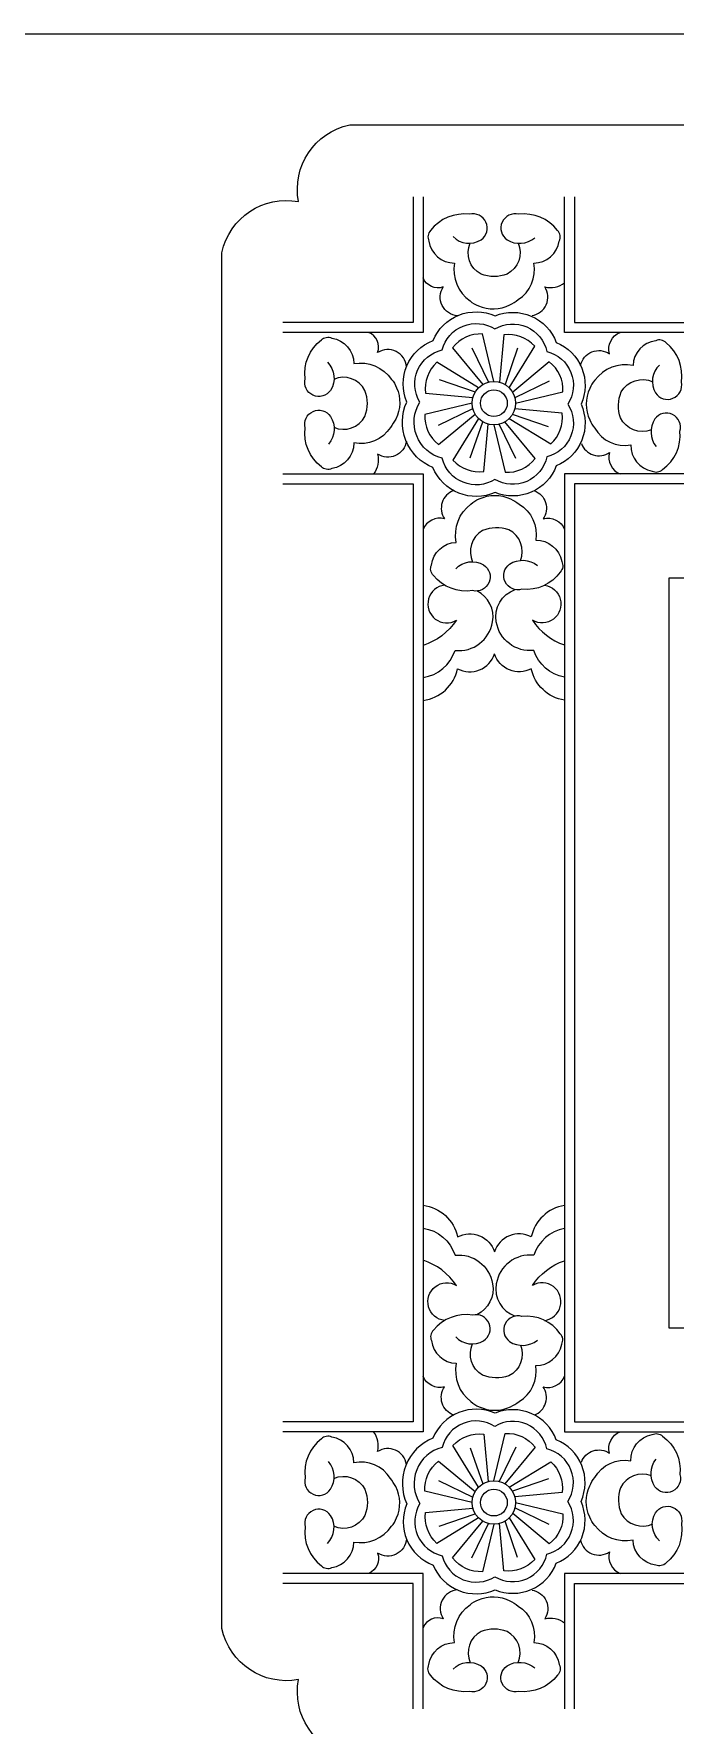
# Model space of a CAD drawing. Extents: x -66030 to 95157, y -13132 to 45879.
# Drawn here: x -46418 to -45648, y 5979 to 8010 of the extents above; entities that cross this region are included whole.
import ezdxf

# ---------------------------------------------------------------- set-up
doc = ezdxf.new("R2010")
doc.units = 0
doc.header["$LTSCALE"] = 100
doc.header["$MEASUREMENT"] = 0
for name, color, linetype in [('3', 11, 'CONTINUOUS'), ('4', 121, 'CONTINUOUS'), ('TEXT', 105, 'CONTINUOUS')]:
    doc.layers.add(name, color=color, linetype=linetype)

msp = doc.modelspace()

# ---------------------------------------------------------------- linework, layer by layer
at = {"layer": '3', "color": 2}
msp.add_line((-66009.4, 8010), (95156.9, 8010), dxfattribs=at)
at = {"layer": '4'}
for p, q in [((-45892.5, 7633.1), (-45872.3, 7591.9)), ((-45837.6, 7632.4), (-45852.5, 7589)), ((-45931.8, 7594.9), (-45888.3, 7580)), ((-45799.3, 7593.1), (-45840.6, 7572.9)), ((-45932.5, 7540), (-45891.3, 7560.2)), ((-45894.2, 7500.7), (-45879.3, 7544.1)), ((-45839.4, 7500), (-45859.5, 7541.2)), ((-45800.1, 7538.2), (-45843.5, 7553.1)), ((-45894.2, 6312.4), (-45879.3, 6269)), ((-45839.4, 6313.1), (-45859.5, 6271.9)), ((-45932.5, 6273.1), (-45891.3, 6252.9)), ((-45800.1, 6274.9), (-45843.5, 6260)), ((-45799.3, 6220), (-45840.6, 6240.2)), ((-45931.8, 6218.2), (-45888.3, 6233.1)), ((-45892.5, 6180), (-45872.3, 6221.2)), ((-45837.6, 6180.7), (-45852.5, 6224.1))]:
    msp.add_line(p, q, dxfattribs=at)
for points in [[(-46192.5, 7747.1, -0.410539), (-46100.5, 7808.5, -0.410539), (-46039.1, 7900.6), (-44402.9, 7900.6, -0.410539), (-44341.5, 7808.5, -0.410539), (-44249.5, 7747.1), (-44249.5, 6095.5, -0.410539), (-44341.5, 6034.1, -0.410539), (-44402.9, 5942), (-46039.1, 5942, -0.410539), (-46100.5, 6034.1, -0.410539), (-46192.5, 6095.5)], [(-45970.5, 7567.9, -0.423982), (-45939, 7641.7, -0.420661), (-45864.5, 7671.3, -0.423641), (-45791, 7639.5, -0.425198), (-45761.2, 7565.3, -0.425198), (-45791, 7491.2, -0.423641), (-45864.5, 7459.3, -0.421993), (-45939.1, 7489.2, -0.425642)], [(-45970.5, 6245.1, 0.423982), (-45939, 6171.4, 0.420661), (-45864.5, 6141.8, 0.423641), (-45791, 6173.6, 0.425198), (-45761.2, 6247.8, 0.425198), (-45791, 6321.9, 0.423641), (-45864.5, 6353.8, 0.421993), (-45939.1, 6323.9, 0.425642)]]:
    msp.add_lwpolyline(points, format="xyb", close=True, dxfattribs=at)
for points in [[(-45962.9, 7814.2), (-45962.9, 7663.5), (-46119.3, 7663.5)], [(-45768.9, 7814.2), (-45768.9, 7663.5), (-44642.9, 7663.5), (-44642.9, 7814.2)], [(-46119.3, 7469.5), (-45962.9, 7469.5), (-45962.9, 6343.5), (-46119.3, 6343.5)], [(-45962.9, 5998.9), (-45962.9, 6149.5), (-46119.3, 6149.5)], [(-45768.9, 5998.9), (-45768.9, 6149.5), (-44642.9, 6149.5), (-44642.9, 5998.9)]]:
    msp.add_lwpolyline(points, dxfattribs=at)
for points in [[(-45914.9, 7766.5, 0.35407), (-45881.3, 7762.6, 0.838332), (-45895.2, 7793.3, 0.26672), (-45941.9, 7773.8, 0.314427), (-45944, 7761.2, 0.369989), (-45913.3, 7734.7, 0.292926), (-45894.5, 7689.4, 0.099814), (-45884.4, 7683.4, 0.228766), (-45846.8, 7684.5, 0.050603), (-45836.8, 7690.8, 0.310937), (-45818, 7734.7, 0.369989), (-45787.4, 7761.2, 0.314427), (-45789.5, 7773.8, 0.26672), (-45836.1, 7793.3, 0.838332), (-45850.1, 7762.6, 0.319484), (-45816.8, 7765.1)], [(-45836.9, 7758.9, -0.395368), (-45850.1, 7721.5, -0.187473), (-45881.3, 7721.5, -0.395368), (-45894.4, 7758.9)], [(-45909.5, 7671.5, -0.56785), (-45926.7, 7706.1, -0.400322), (-45950.9, 7716.9, -0.400322)], [(-45820.1, 7671.7, 0.541742), (-45804.7, 7706.1, 0.220663), (-45780.9, 7711)], [(-45954.7, 7567.8, -0.515595), (-45928, 7630.4, -0.510716), (-45864.7, 7655.6, -0.515594), (-45802.3, 7628.4, -0.520492), (-45777.2, 7565.3, -0.520492), (-45802.3, 7502.2, -0.515594), (-45864.7, 7475, -0.510716), (-45928, 7500.3, -0.510332), (-45954.7, 7567.8)], [(-46065.8, 7615.6, -0.35407), (-46062, 7581.9, -0.838332), (-46092.6, 7595.9, -0.26672), (-46073.1, 7642.5, -0.314427), (-46060.6, 7644.6, -0.369989), (-46034.1, 7614, -0.292926), (-45988.8, 7595.1, -0.099814), (-45982.8, 7585, -0.228766), (-45983.8, 7547.5, -0.050603), (-45990.2, 7537.5, -0.310937), (-46034.1, 7518.7, -0.369989), (-46060.6, 7488, -0.314427), (-46073.1, 7490.1, -0.26672), (-46092.6, 7536.8, -0.838332), (-46062, 7550.7, -0.319484), (-46064.4, 7517.4)], [(-45970.8, 7610.1, 0.56785), (-46005.5, 7627.3, 0.400322), (-46016.3, 7651.5, 0.400322)], [(-45865.9, 7592.7), (-45879.6, 7649.6, 0.246463), (-45915.4, 7633), (-45879.1, 7589.1)], [(-45847.4, 7585), (-45816.9, 7634.9, 0.246463), (-45853.9, 7648.6), (-45859.3, 7591.8)], [(-45761.7, 7611.9, -0.533225), (-45727, 7625.8, -0.383007), (-45714.2, 7651.5)], [(-45667, 7612.3, 0.35407), (-45671.8, 7578.9, 0.838332), (-45640.7, 7591.9, 0.26672), (-45659, 7639.1, 0.314427), (-45671.4, 7641.5, 0.369989), (-45698.8, 7611.6, 0.292926), (-45744.6, 7594.1, 0.099814), (-45750.8, 7584.1, 0.228766), (-45750.8, 7546.5, 0.050603), (-45744.8, 7536.4, 0.310937), (-45701.4, 7516.4, 0.369989), (-45675.8, 7485, 0.314427), (-45663.2, 7486.8, 0.26672), (-45642.4, 7532.9, 0.838332), (-45672.6, 7547.6, 0.319484), (-45671.1, 7514.3)], [(-45884.4, 7585), (-45934.3, 7615.6, 0.246463), (-45947.9, 7578.5), (-45891.2, 7573.2)], [(-45839.8, 7566.5), (-45782.9, 7580.2, 0.246463), (-45799.4, 7616.1), (-45843.3, 7579.7)], [(-46058.2, 7537.6, 0.395368), (-46020.8, 7550.7, 0.187473), (-46020.8, 7581.9, 0.395368), (-46058.2, 7595.1)], [(-45676.7, 7534.6, -0.395368), (-45713.8, 7548.8, -0.187473), (-45712.9, 7580, -0.395368), (-45675.1, 7592.1)], [(-45892, 7566.6), (-45948.9, 7552.9, 0.246463), (-45932.4, 7517), (-45888.5, 7553.4)], [(-45847.4, 7548.1), (-45797.5, 7517.5, 0.246463), (-45783.9, 7554.6), (-45840.6, 7559.9)], [(-45884.4, 7548.1), (-45915, 7498.2, 0.246463), (-45877.9, 7484.5), (-45872.6, 7541.3)], [(-45865.9, 7540.4), (-45852.2, 7483.5, 0.246463), (-45816.4, 7500.1), (-45852.7, 7544)], [(-45971, 7520.7, -0.541742), (-46005.5, 7505.3, -0.220663), (-46010.3, 7481.5)], [(-45760.8, 7518.1, 0.488711), (-45727, 7507.3, 0.383007), (-45714.2, 7481.5)], [(-45914.3, 7461.5, 0.488711), (-45925.1, 7427.6, 0.383007), (-45950.9, 7414.8)], [(-45911.7, 7367.6, -0.35407), (-45878.2, 7372.4, -0.838332), (-45891.3, 7341.4, -0.26672), (-45938.5, 7359.6, -0.314427), (-45940.9, 7372.1, -0.369989), (-45911, 7399.4, -0.292926), (-45893.4, 7445.2, -0.099814), (-45883.5, 7451.5, -0.228766), (-45845.9, 7451.5, -0.050603), (-45835.7, 7445.4, -0.310937), (-45815.7, 7402, -0.369989), (-45784.4, 7376.4, -0.314427), (-45786.1, 7363.8, -0.26672), (-45832.2, 7343, -0.838332), (-45847, 7373.3, -0.319484), (-45813.7, 7371.7)], [(-45817.3, 7461.4, -0.48607), (-45806.7, 7427.6, -0.383007), (-45780.9, 7414.8)], [(-45834, 7377.4, 0.395368), (-45848.1, 7414.4, 0.187473), (-45879.4, 7413.5, 0.395368), (-45891.4, 7375.8)], [(-45925.1, 7348, 1.229757), (-45910.9, 7305.8, -0.170214), (-45950.9, 7275.7)], [(-45950.9, 7237.1, 0.282647), (-45912.5, 7269.6, 0.397275), (-45867.5, 7303.8, 0.335284), (-45886.2, 7341, 0.335284)], [(-45781.2, 7237.4, -0.273348), (-45818, 7269.6, -0.397275), (-45863, 7303.8, -0.370591), (-45840.3, 7342.7)], [(-45805, 7347.9, -1.218925), (-45819.5, 7305.8, 0.164361), (-45781.2, 7276.2)], [(-45950.9, 7209.5, 0.316056), (-45909.4, 7247.6, 0.465679), (-45865.2, 7265.5, 0.495843)], [(-45781.2, 7209.8, -0.306797), (-45821, 7247.6, -0.465679), (-45865.2, 7265.5, -0.495843)], [(-45950.9, 6603.5, -0.316056), (-45909.4, 6565.5, -0.465679), (-45865.2, 6547.6, -0.495843)], [(-45781.2, 6603.3, 0.306797), (-45821, 6565.5, 0.465679), (-45865.2, 6547.6, 0.495843)], [(-45950.9, 6576, -0.282647), (-45912.5, 6543.5, -0.397275), (-45867.5, 6509.3, -0.335284), (-45886.2, 6472.1, -0.335284)], [(-45781.2, 6575.7, 0.273348), (-45818, 6543.5, 0.397275), (-45863, 6509.3, 0.370591), (-45840.3, 6470.4)], [(-45925.1, 6465.1, -1.229757), (-45910.9, 6507.3, 0.170214), (-45950.9, 6537.4)], [(-45805, 6465.2, 1.218925), (-45819.5, 6507.3, -0.164361), (-45781.2, 6536.9)], [(-45911.7, 6445.5, 0.35407), (-45878.2, 6440.7, 0.838332), (-45891.3, 6471.7, 0.26672), (-45938.5, 6453.5, 0.314427), (-45940.9, 6441, 0.369989), (-45911, 6413.7, 0.292926), (-45893.4, 6367.9, 0.099814), (-45883.5, 6361.6, 0.228766), (-45845.9, 6361.6, 0.050603), (-45835.7, 6367.7, 0.310937), (-45815.7, 6411.1, 0.369989), (-45784.4, 6436.7, 0.314427), (-45786.1, 6449.3, 0.26672), (-45832.2, 6470.1, 0.838332), (-45847, 6439.8, 0.319484), (-45813.7, 6441.4)], [(-45834, 6435.7, -0.395368), (-45848.1, 6398.7, -0.187473), (-45879.4, 6399.6, -0.395368), (-45891.4, 6437.3)], [(-45914.3, 6351.6, -0.488711), (-45925.1, 6385.5, -0.383007), (-45950.9, 6398.3)], [(-45817.3, 6351.7, 0.48607), (-45806.7, 6385.5, 0.383007), (-45780.9, 6398.3)], [(-45954.7, 6245.3, 0.515595), (-45928, 6182.7, 0.510716), (-45864.7, 6157.5, 0.515594), (-45802.3, 6184.6, 0.520492), (-45777.2, 6247.8, 0.520492), (-45802.3, 6310.9, 0.515594), (-45864.7, 6338, 0.510716), (-45928, 6312.8, 0.510332), (-45954.7, 6245.3)], [(-46065.8, 6197.5, 0.35407), (-46062, 6231.1, 0.838332), (-46092.6, 6217.2, 0.26672), (-46073.1, 6170.6, 0.314427), (-46060.6, 6168.5, 0.369989), (-46034.1, 6199.1, 0.292926), (-45988.8, 6218, 0.099814), (-45982.8, 6228, 0.228766), (-45983.8, 6265.6, 0.050603), (-45990.2, 6275.6, 0.310937), (-46034.1, 6294.4, 0.369989), (-46060.6, 6325.1, 0.314427), (-46073.1, 6323, 0.26672), (-46092.6, 6276.3, 0.838332), (-46062, 6262.4, 0.319484), (-46064.4, 6295.7)], [(-45971, 6292.3, 0.541742), (-46005.5, 6307.8, 0.220663), (-46010.3, 6331.5)], [(-45884.4, 6265), (-45915, 6314.9, -0.246463), (-45877.9, 6328.6), (-45872.6, 6271.8)], [(-45865.9, 6272.7), (-45852.2, 6329.6, -0.246463), (-45816.4, 6313), (-45852.7, 6269.1)], [(-45760.8, 6294.9, -0.488711), (-45727, 6305.8, -0.383007), (-45714.2, 6331.5)], [(-45667, 6200.7, -0.35407), (-45671.8, 6234.2, -0.838332), (-45640.7, 6221.2, -0.26672), (-45659, 6174, -0.314427), (-45671.4, 6171.5, -0.369989), (-45698.8, 6201.4, -0.292926), (-45744.6, 6219, -0.099814), (-45750.8, 6229, -0.228766), (-45750.8, 6266.5, -0.050603), (-45744.8, 6276.7, -0.310937), (-45701.4, 6296.7, -0.369989), (-45675.8, 6328.1, -0.314427), (-45663.2, 6326.3, -0.26672), (-45642.4, 6280.2, -0.838332), (-45672.6, 6265.5, -0.319484), (-45671.1, 6298.8)], [(-45892, 6246.5), (-45948.9, 6260.2, -0.246463), (-45932.4, 6296.1), (-45888.5, 6259.7)], [(-45847.4, 6265), (-45797.5, 6295.6, -0.246463), (-45783.9, 6258.5), (-45840.6, 6253.2)], [(-46058.2, 6275.5, -0.395368), (-46020.8, 6262.4, -0.187473), (-46020.8, 6231.1, -0.395368), (-46058.2, 6218)], [(-45676.7, 6278.5, 0.395368), (-45713.8, 6264.3, 0.187473), (-45712.9, 6233.1, 0.395368), (-45675.1, 6221)], [(-45884.4, 6228.1), (-45934.3, 6197.5, -0.246463), (-45947.9, 6234.6), (-45891.2, 6239.9)], [(-45839.8, 6246.6), (-45782.9, 6232.9, -0.246463), (-45799.4, 6197), (-45843.3, 6233.4)], [(-45865.9, 6220.4), (-45879.6, 6163.5, -0.246463), (-45915.4, 6180.1), (-45879.1, 6224)], [(-45847.4, 6228.1), (-45816.9, 6178.2, -0.246463), (-45853.9, 6164.5), (-45859.3, 6221.3)], [(-45970.8, 6203, -0.56785), (-46005.5, 6185.8, -0.400322), (-46016.3, 6161.5, -0.400322)], [(-45761.7, 6201.2, 0.533225), (-45727, 6187.3, 0.383007), (-45714.2, 6161.5)], [(-45909.5, 6141.6, 0.56785), (-45926.7, 6107, 0.400322), (-45950.9, 6096.2, 0.400322)], [(-45914.9, 6046.6, -0.35407), (-45881.3, 6050.5, -0.838332), (-45895.2, 6019.8, -0.26672), (-45941.9, 6039.3, -0.314427), (-45944, 6051.9, -0.369989), (-45913.3, 6078.4, -0.292926), (-45894.5, 6123.7, -0.099814), (-45884.4, 6129.7, -0.228766), (-45846.8, 6128.6, -0.050603), (-45836.8, 6122.3, -0.310937), (-45818, 6078.4, -0.369989), (-45787.4, 6051.9, -0.314427), (-45789.5, 6039.3, -0.26672), (-45836.1, 6019.8, -0.838332), (-45850.1, 6050.5, -0.319484), (-45816.8, 6048)], [(-45820.1, 6141.4, -0.541742), (-45804.7, 6107, -0.220663), (-45780.9, 6102.1)], [(-45836.9, 6054.2, 0.395368), (-45850.1, 6091.6, 0.187473), (-45881.3, 6091.6, 0.395368), (-45894.4, 6054.2)]]:
    msp.add_lwpolyline(points, format="xyb", dxfattribs=at)
for points in [[(-44642.9, 7469.5), (-45768.9, 7469.5), (-45768.9, 6343.5), (-44642.9, 6343.5)], [(-44755.9, 7356.5), (-45655.9, 7356.5), (-45655.9, 6456.5), (-44755.9, 6456.5)]]:
    msp.add_lwpolyline(points, close=True, dxfattribs=at)
for centre, radius in [((-45865.9, 7566.5), 26.1), ((-45865.9, 7566.5), 16.1), ((-45865.9, 6246.5), 26.1), ((-45865.9, 6246.5), 16.1)]:
    msp.add_circle(centre, radius, dxfattribs=at)
at = {"layer": 'TEXT'}
for p, q in [((-44630.9, 7481.5), (-45780.9, 7481.5)), ((-45780.9, 7481.5), (-45780.9, 6331.5)), ((-45780.9, 6331.5), (-44630.9, 6331.5))]:
    msp.add_line(p, q, dxfattribs=at)
for points in [[(-45950.9, 7814.2), (-45950.9, 7651.5), (-46119.3, 7651.5)], [(-44630.9, 7814.2), (-44630.9, 7651.5), (-45780.9, 7651.5), (-45780.9, 7814.2)], [(-46119.3, 7481.5), (-45950.9, 7481.5), (-45950.9, 6331.5), (-46119.3, 6331.5)], [(-45950.9, 5998.9), (-45950.9, 6161.5), (-46119.3, 6161.5)], [(-44630.9, 5998.9), (-44630.9, 6161.5), (-45780.9, 6161.5), (-45780.9, 5998.9)]]:
    msp.add_lwpolyline(points, dxfattribs=at)

doc.saveas('drawing.dxf')
